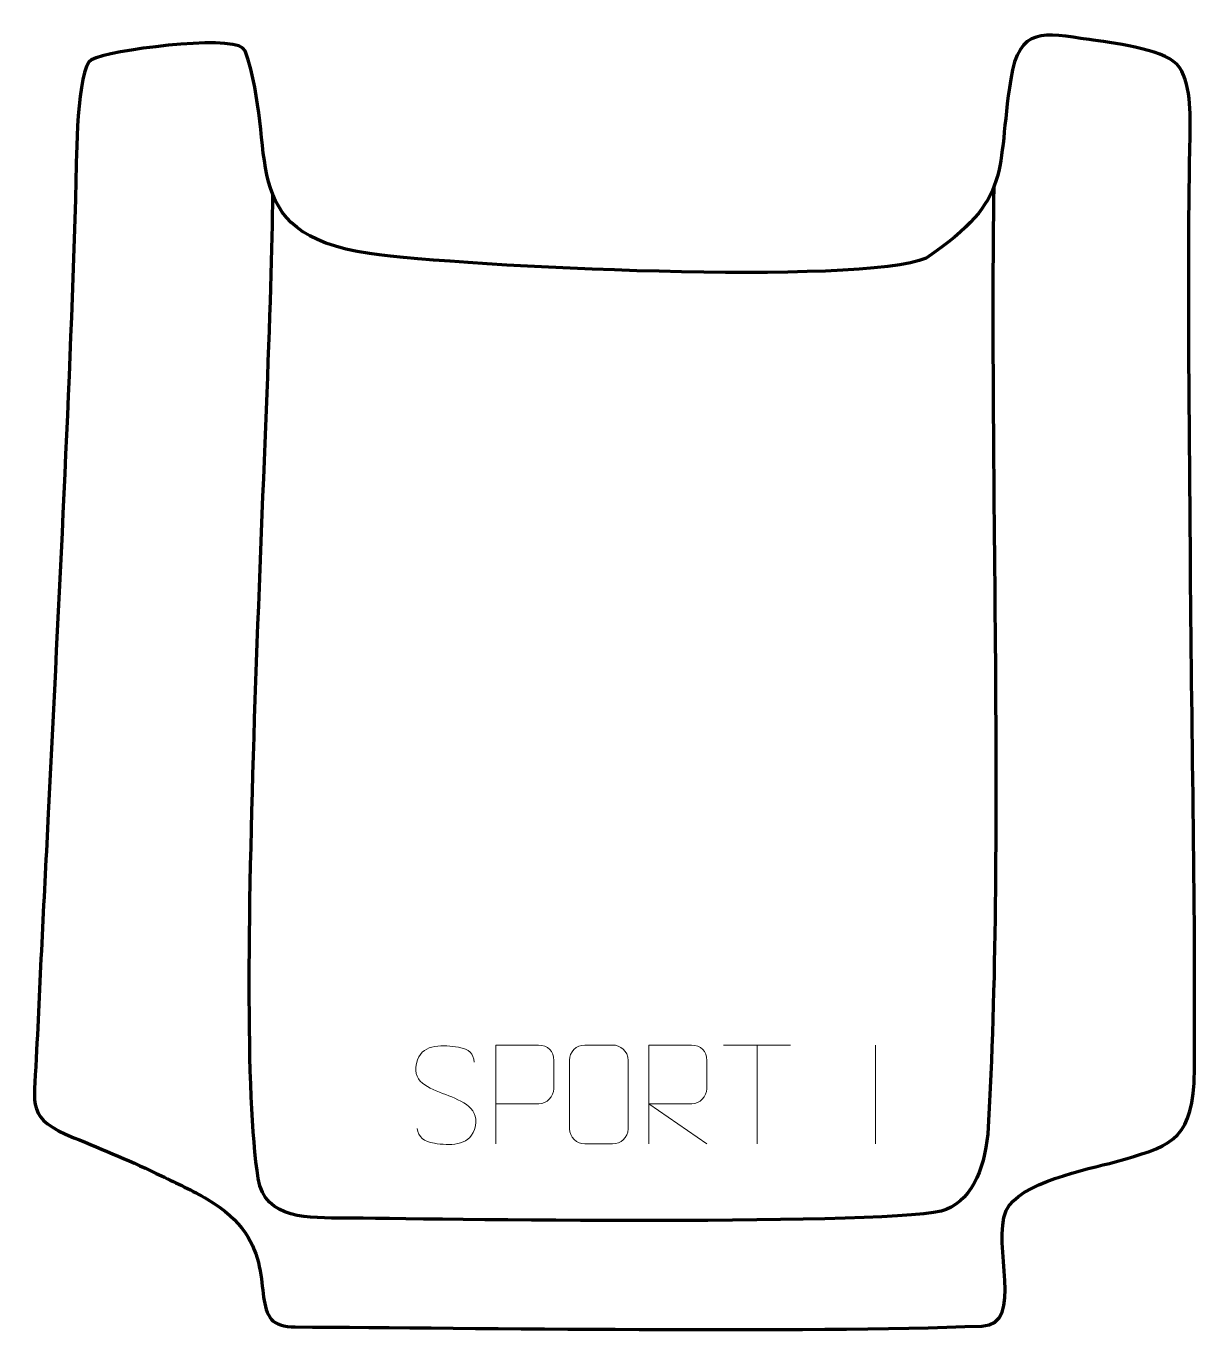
# Model space of a CAD drawing. Header units: millimetres. Extents: x -404 to -109, y 293 to 623.
import ezdxf

# ---------------------------------------------------------------- set-up
doc = ezdxf.new("R2010")
doc.units = ezdxf.units.MM
doc.header["$MEASUREMENT"] = 0
doc.layers.add('layer 2', color=7, linetype='Continuous')
doc.layers.add('layer 3', color=7, linetype='Continuous')

msp = doc.modelspace()

# ---------------------------------------------------------------- linework, layer by layer
at = {"layer": 'layer 2', "color": 142, "lineweight": 158}
msp.add_open_spline([(-159.7496, 582.2132), (-160.8751, 509.9526), (-157.0796, 414.3857), (-161.1503, 344.6903), (-161.1503, 344.6903), (-161.7002, 335.2752), (-164.6981, 326.8086), (-171.7547, 323.8573), (-171.7547, 323.8573), (-182.0623, 319.546), (-305.8068, 321.5263), (-323.7524, 321.7044), (-323.7524, 321.7044), (-332.686, 321.793), (-344.0456, 321.1561), (-345.7156, 331.7045), (-345.7156, 331.7045), (-352.3656, 373.7066), (-342.2724, 529.5962), (-342.0196, 580.3687)], degree=3, knots=[0, 0, 0, 0, 0.16666667, 0.16666667, 0.16666667, 0.16666667, 0.33333333, 0.33333333, 0.33333333, 0.33333333, 0.5, 0.5, 0.5, 0.5, 0.66666667, 0.66666667, 0.66666667, 0.66666667, 1, 1, 1, 1], dxfattribs=at)
at = {"layer": 'layer 2', "color": 250, "lineweight": 9}
for points, knots in [([(-298.2825, 352.9559), (-302.5308, 354.4263), (-307.4389, 356.2221), (-305.4338, 361.7424), (-305.4338, 361.7424), (-303.9303, 365.8823), (-298.7167, 365.4938), (-295.1131, 364.8927), (-295.1131, 364.8927), (-292.2525, 364.4155), (-291.3878, 363.2023), (-291.0772, 361.1182)], [0, 0, 0, 0, 0.25, 0.25, 0.25, 0.25, 0.5, 0.5, 0.5, 0.5, 1, 1, 1, 1]), ([(-285.6146, 340.4791), (-285.6146, 340.4791), (-285.6146, 365.4327), (-285.6146, 365.4327), (-285.6146, 365.4327), (-282.0196, 365.4327), (-278.4243, 365.4327), (-274.8289, 365.4327), (-274.8289, 365.4327), (-272.5037, 365.3948), (-270.9463, 363.9047), (-270.9505, 361.5386), (-270.9505, 361.5386), (-270.9509, 359.5029), (-270.9509, 356.4436), (-270.9505, 354.4076), (-270.9505, 354.4076), (-270.957, 352.5322), (-272.7692, 350.5903), (-274.7788, 350.5712), (-274.7788, 350.5712), (-274.7788, 350.5712), (-285.6146, 350.5712), (-285.6146, 350.5712)], [0, 0, 0, 0, 0.14285714, 0.14285714, 0.14285714, 0.14285714, 0.28571429, 0.28571429, 0.28571429, 0.28571429, 0.42857143, 0.42857143, 0.42857143, 0.42857143, 0.57142857, 0.57142857, 0.57142857, 0.57142857, 0.71428571, 0.71428571, 0.71428571, 0.71428571, 1, 1, 1, 1]), ([(-263.1225, 365.4323), (-260.7968, 365.4323), (-258.4707, 365.4323), (-256.1446, 365.4323), (-256.1446, 365.4323), (-254.198, 365.4679), (-252.2066, 363.9763), (-252.1799, 361.5387), (-252.1799, 361.5387), (-252.1803, 355.7918), (-252.1803, 350.0445), (-252.1799, 344.2968), (-252.1799, 344.2968), (-252.3197, 341.9734), (-253.9969, 340.4938), (-256.1446, 340.483), (-256.1446, 340.483), (-258.4765, 340.4834), (-260.8084, 340.4834), (-263.1399, 340.483), (-263.1399, 340.483), (-265.0649, 340.3776), (-267.037, 342.2621), (-267.0258, 344.2794), (-267.0258, 344.2794), (-267.0255, 350.0495), (-267.0255, 355.8192), (-267.0258, 361.5885), (-267.0258, 361.5885), (-267.0216, 363.7266), (-265.2749, 365.4458), (-263.1225, 365.4323)], [0, 0, 0, 0, 0.11111111, 0.11111111, 0.11111111, 0.11111111, 0.22222222, 0.22222222, 0.22222222, 0.22222222, 0.33333333, 0.33333333, 0.33333333, 0.33333333, 0.44444444, 0.44444444, 0.44444444, 0.44444444, 0.55555556, 0.55555556, 0.55555556, 0.55555556, 0.66666667, 0.66666667, 0.66666667, 0.66666667, 0.77777778, 0.77777778, 0.77777778, 0.77777778, 1, 1, 1, 1]), ([(-246.9349, 340.4791), (-246.9349, 340.4791), (-246.9349, 365.4326), (-246.9349, 365.4326), (-246.9349, 365.4326), (-243.3401, 365.4326), (-239.7446, 365.4326), (-236.1494, 365.4326), (-236.1494, 365.4326), (-233.8241, 365.3949), (-232.2668, 363.9049), (-232.2709, 361.5385), (-232.2709, 361.5385), (-232.2713, 359.503), (-232.2713, 356.4436), (-232.2709, 354.4076), (-232.2709, 354.4076), (-232.2774, 352.5321), (-234.0897, 350.5903), (-236.0992, 350.5712), (-236.0992, 350.5712), (-236.0992, 350.5712), (-246.9349, 350.5712), (-246.9349, 350.5712), (-246.9349, 350.5712), (-246.9349, 350.5712), (-232.2802, 340.4791), (-232.2802, 340.4791)], [0, 0, 0, 0, 0.125, 0.125, 0.125, 0.125, 0.25, 0.25, 0.25, 0.25, 0.375, 0.375, 0.375, 0.375, 0.5, 0.5, 0.5, 0.5, 0.625, 0.625, 0.625, 0.625, 0.75, 0.75, 0.75, 0.75, 1, 1, 1, 1]), ([(-298.2825, 352.9558), (-294.2639, 351.3091), (-289.2344, 349.4208), (-291.0684, 344.0605), (-291.0684, 344.0605), (-292.5282, 339.7941), (-297.439, 340.0508), (-301.1651, 340.6055), (-301.1651, 340.6055), (-303.9151, 341.0153), (-305.136, 342.2288), (-305.514, 344.341)], [0, 0, 0, 0, 0.25, 0.25, 0.25, 0.25, 0.5, 0.5, 0.5, 0.5, 1, 1, 1, 1])]:
    msp.add_open_spline(points, degree=3, knots=knots, dxfattribs=at)
for points in [[(-228.0965, 365.4091), (-228.0965, 365.4091), (-211.1093, 365.4091), (-211.1093, 365.4091)], [(-219.6027, 340.4791), (-219.6027, 340.4791), (-219.6027, 365.4326), (-219.6027, 365.4326)], [(-189.6029, 365.4429), (-189.6029, 365.4429), (-189.6029, 340.4688), (-189.6029, 340.4688)]]:
    msp.add_open_spline(points, degree=3, dxfattribs=at)
at = {"layer": 'layer 3', "color": 242, "lineweight": 158}
msp.add_open_spline([(-349.0048, 616.7226), (-340.299, 591.7831), (-352.4009, 570.5102), (-317.6098, 565.4961), (-317.6098, 565.4961), (-293.8255, 562.0683), (-192.8984, 557.3098), (-176.8514, 564.309), (-176.8514, 564.309), (-154.5357, 579.5075), (-159.1964, 585.9455), (-155.4559, 609.5534), (-155.4559, 609.5534), (-153.3333, 622.9503), (-147.1317, 621.1916), (-135.6435, 619.5487), (-135.6435, 619.5487), (-130.3969, 618.7983), (-117.1183, 617.247), (-113.4714, 613.2998), (-113.4714, 613.2998), (-109.6658, 609.1807), (-110.0636, 600.3533), (-110.1247, 595.1541), (-110.1247, 595.1541), (-110.8581, 558.8728), (-110.1751, 521.6799), (-110.0023, 485.311), (-110.0023, 485.311), (-109.697, 442.2635), (-108.6435, 398.825), (-109.0395, 355.8253), (-109.0395, 355.8253), (-110.2004, 340.8495), (-115.507, 339.8493), (-129.0665, 335.8967), (-129.0665, 335.8967), (-136.0698, 334.1178), (-153.446, 330.5868), (-156.5747, 323.6068), (-156.5747, 323.6068), (-160.4186, 315.0314), (-151.675, 294.8482), (-162.7351, 294.4246), (-162.7351, 294.4246), (-207.6647, 292.7034), (-291.0657, 293.9476), (-336.3437, 294.208), (-336.3437, 294.208), (-339.1175, 294.224), (-341.4493, 294.9684), (-342.3767, 296.083), (-342.3767, 296.083), (-347.1461, 301.8155), (-340.341, 315.8563), (-358.6256, 326.5273), (-358.6256, 326.5273), (-362.2738, 328.6564), (-366.3136, 330.5207), (-370.1238, 332.3637), (-370.1238, 332.3637), (-377.3986, 335.8945), (-384.8033, 338.9821), (-392.2871, 342.0326), (-392.2871, 342.0326), (-404.3915, 346.9545), (-402.3723, 349.761), (-401.8194, 362.1201), (-401.8194, 362.1201), (-400.8937, 382.8098), (-399.8282, 403.4012), (-398.7819, 424.0802), (-398.7819, 424.0802), (-398.7819, 424.0802), (-398.7054, 425.5932), (-398.7054, 425.5932), (-398.7054, 425.5932), (-396.1538, 478.2348), (-393.274, 531.3953), (-391.8067, 584.0458), (-391.8067, 584.0458), (-391.6721, 588.8741), (-391.6503, 612.2864), (-387.8236, 614.4474), (-387.8236, 614.4474), (-383.4377, 616.924), (-353.2339, 620.7317), (-349.6237, 617.3999), (-349.6237, 617.3999), (-349.6237, 617.3999), (-349.0048, 616.7226), (-349.0048, 616.7226)], degree=3, knots=[0, 0, 0, 0, 0.04166667, 0.04166667, 0.04166667, 0.04166667, 0.08333333, 0.08333333, 0.08333333, 0.08333333, 0.125, 0.125, 0.125, 0.125, 0.16666667, 0.16666667, 0.16666667, 0.16666667, 0.20833333, 0.20833333, 0.20833333, 0.20833333, 0.25, 0.25, 0.25, 0.25, 0.29166667, 0.29166667, 0.29166667, 0.29166667, 0.33333333, 0.33333333, 0.33333333, 0.33333333, 0.375, 0.375, 0.375, 0.375, 0.41666667, 0.41666667, 0.41666667, 0.41666667, 0.45833333, 0.45833333, 0.45833333, 0.45833333, 0.5, 0.5, 0.5, 0.5, 0.54166667, 0.54166667, 0.54166667, 0.54166667, 0.58333333, 0.58333333, 0.58333333, 0.58333333, 0.625, 0.625, 0.625, 0.625, 0.66666667, 0.66666667, 0.66666667, 0.66666667, 0.70833333, 0.70833333, 0.70833333, 0.70833333, 0.75, 0.75, 0.75, 0.75, 0.79166667, 0.79166667, 0.79166667, 0.79166667, 0.83333333, 0.83333333, 0.83333333, 0.83333333, 0.875, 0.875, 0.875, 0.875, 0.91666667, 0.91666667, 0.91666667, 0.91666667, 1, 1, 1, 1], dxfattribs=at)

doc.saveas('drawing.dxf')
